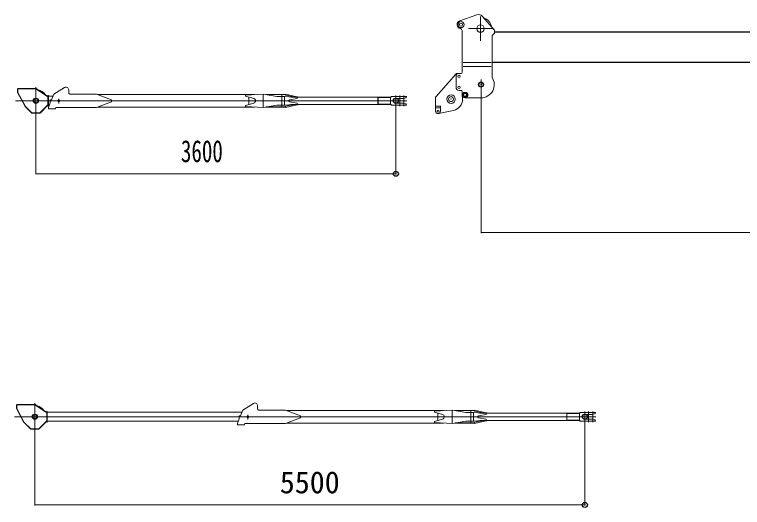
# Model space of a CAD drawing. Units: millimetres, scale not verified. Extents: x -30229 to 10482, y -5734 to 25398.
# Drawn here: x -28752 to -21473, y 5838 to 10763 of the extents above; entities that cross this region are included whole.
import ezdxf
from ezdxf.enums import TextEntityAlignment as Align

# ---------------------------------------------------------------- set-up
doc = ezdxf.new("R2010")
doc.units = ezdxf.units.MM
doc.header["$LTSCALE"] = 100
doc.header["$PDMODE"] = 32
doc.header["$PDSIZE"] = 50
doc.layers.add('0-0_0', color=7, linetype='Continuous', lineweight=18)
doc.layers.add('0-1_DEFPOINTS', color=7, linetype='Continuous')
doc.styles.add('ＭＳ ゴシック', font='')
doc.styles.get('ＭＳ ゴシック').set_extended_font_data('MS Gothic')

# ---------------------------------------------------------------- blocks, each defined once
blk = doc.blocks.new('D3')
at = {"layer": '0-0_0'}
for p, q in [((10746.2, 11707.97), (10746.2, 10967.31)), ((10748.3, 10969.56), (22644.1, 10969.56))]:
    blk.add_line(p, q, dxfattribs=at)
blk.add_solid([(10748.3, 10969.91), (10748.3, 10969.21), (10746.2, 10969.56)], dxfattribs=at)
at = {"layer": '0-1_DEFPOINTS'}
blk.add_point((10746.2, 11708.75), dxfattribs=at)
blk = doc.blocks.new('D3(1)')
at = {"layer": '0-0_0'}
for p, q in [((31142.05, 21581.37), (31142.05, 21139.36)), ((33892.05, 21581.37), (33892.05, 21139.36)), ((31144.15, 21141.61), (33889.95, 21141.61))]:
    blk.add_line(p, q, dxfattribs=at)
for points in [[(31144.15, 21141.96), (31144.15, 21141.26), (31142.05, 21141.61)], [(33889.95, 21141.96), (33889.95, 21141.26), (33892.05, 21141.61)]]:
    blk.add_solid(points, dxfattribs=at)
at = {"layer": '0-1_DEFPOINTS'}
for p in [(31142.05, 21582.15), (33892.05, 21582.15), (33892.05, 21141.61)]:
    blk.add_point(p, dxfattribs=at)
at = {"layer": '0-0_0', "style": 'ＭＳ ゴシック'}
blk.add_text('5500', height=110, dxfattribs=at).set_placement((32367.05, 21166.61), align=Align.BOTTOM_LEFT)
blk = doc.blocks.new('D4')
at = {"layer": '0-0_0'}
for p, q in [((37903.35, 15307.22), (37903.35, 14940.96)), ((39703.35, 15307.22), (39703.35, 14940.96)), ((37905.45, 14943.21), (39701.25, 14943.21))]:
    blk.add_line(p, q, dxfattribs=at)
for points in [[(37905.45, 14943.56), (37905.45, 14942.86), (37903.35, 14943.21)], [(39701.25, 14943.56), (39701.25, 14942.86), (39703.35, 14943.21)]]:
    blk.add_solid(points, dxfattribs=at)
at = {"layer": '0-1_DEFPOINTS'}
for p in [(37903.35, 15308), (39703.35, 15308), (39703.35, 14943.21)]:
    blk.add_point(p, dxfattribs=at)
at = {"layer": '0-0_0', "style": 'ＭＳ ゴシック', "width": 0.7}
blk.add_text('3600', height=110, dxfattribs=at).set_placement((38628.35, 14968.21), align=Align.BOTTOM_LEFT)

msp = doc.modelspace()

# ---------------------------------------------------------------- linework, layer by layer
at = {"layer": '0-0_0', "color": 5}
for p, q in [((-24128.9, 10760.2), (-24300.6, 10700.8)), ((-24092.5, 10744), (-24092.5, 10502)), ((-23952.5, 10608), (-24075.1, 10746.1)), ((-24277.5, 10603.8), (-24277.5, 10185.3)), ((-24213.5, 10623), (-23971.5, 10623)), ((-23971.7, 10558.8), (-23952.5, 10578)), ((-23952.5, 10608), (-23952.5, 10578)), ((-23952.5, 10591.7), (-20267.5, 10591.7)), ((-23952.5, 10588.5), (-20267.5, 10588.5)), ((-23977.5, 10544.7), (-23977.5, 10136.8)), ((-24265.6, 10283), (-23987.5, 10283)), ((-23977.5, 10288.5), (-20267.5, 10288.5)), ((-23977.5, 10283), (-20267.5, 10283)), ((-24265.6, 10243), (-23987.5, 10243)), ((-24537.5, 9943.6), (-24338.5, 10168.7)), ((-24337.5, 10035.5), (-24337.5, 10145.5)), ((-24323.5, 10175.5), (-24292.5, 10175.5)), ((-24307.5, 10175.5), (-24287.3, 10175.5)), ((-24087.5, 10113.2), (-24087.5, 10012.8)), ((-24307.5, 10005.5), (-24287.4, 10005.5)), ((-24277.5, 9995.6), (-24277.5, 9960.5)), ((-24247.5, 9985.5), (-24244, 9985.5)), ((-24542.5, 9930.4), (-24542.5, 9798)), ((-24272.5, 9943.9), (-24272.5, 9918)), ((-24247.5, 9935.5), (-24244, 9935.5)), ((-24247.5, 9930.5), (-24087.5, 9930.5)), ((-24542.5, 9847.2), (-24492.5, 9847.2)), ((-24541.5, 9830.4), (-24493.5, 9830.4)), ((-24492.5, 9847.2), (-24492.5, 9798)), ((-24512.2, 9773.5), (-24363.3, 9805.6))]:
    msp.add_line(p, q, dxfattribs=at)
at = {"layer": '0-0_0'}
for p, q in [((-28721.6, 10021.7), (-28721.6, 9984.2)), ((-28721.6, 9984.2), (-28718.4, 9984.2)), ((-28721.2, 9982.7), (-28718.4, 9984.2)), ((-28721.2, 9982.7), (-28647.1, 9843.7)), ((-28718.4, 10024.9), (-28538.4, 10024.9)), ((-28718.4, 10024.9), (-28718.4, 9984.2)), ((-28718.4, 9984.2), (-28644.2, 9845.2)), ((-28538.4, 10036.2), (-28538.4, 9678.5)), ((-28536.6, 10024.4), (-28418.4, 9945.5)), ((-28359.7, 9969.2), (-28252.8, 10035.1)), ((-28210.9, 10011.7), (-28210.9, 9979.2)), ((-28741.2, 9901.7), (-24828.9, 9901.7)), ((-28418.4, 9954.2), (-28413.9, 9954.2)), ((-28418.4, 9954.2), (-28418.4, 9849.2)), ((-28413.9, 9954.2), (-28413.9, 9849.2)), ((-28413.9, 9946.7), (-28368.7, 9946.7)), ((-28394.9, 9912.2), (-28382.5, 9912.2)), ((-28394.9, 9912.2), (-28394.9, 9881.4)), ((-28382.5, 9912.2), (-28359.7, 9969.2)), ((-28308.9, 9922.2), (-28308.9, 9873.3)), ((-28198.4, 9970.2), (-28205.2, 9970.2)), ((-28200.9, 9969.2), (-27933.4, 9969.2)), ((-28198.4, 9970.2), (-28198.4, 9969.2)), ((-27783.4, 9911.7), (-27933.4, 9969.2)), ((-27920.3, 9964.2), (-26352.9, 9964.2)), ((-27783.4, 9911.7), (-27783.4, 9891.7)), ((-26342.9, 9901.7), (-27783.4, 9901.7)), ((-26442.9, 9959.2), (-26262.9, 9969.2)), ((-26442.9, 9959.2), (-26442.9, 9949.2)), ((-26442.9, 9949.2), (-26361, 9925.7)), ((-26408.9, 9941.7), (-26408.9, 9861.7)), ((-26264.7, 9964.2), (-26264.7, 9839.2)), ((-26128.5, 9944.2), (-26262.9, 9969.2)), ((-26236, 9964.2), (-26042.9, 9964.2)), ((-26235, 9964), (-26042.9, 9964)), ((-26128.5, 9944.2), (-26050.4, 9944.2)), ((-26078.4, 9963.1), (-26078.4, 9840.4)), ((-26052.2, 9939.2), (-26052.2, 9864.2)), ((-26050.4, 9944.2), (-25925.9, 9934.2)), ((-26042.9, 9969.2), (-25942.9, 9944.2)), ((-26042.9, 9969.2), (-26042.9, 9957.3)), ((-26042.9, 9957.3), (-25945.1, 9939.2)), ((-25925.9, 9924.2), (-26002.5, 9911.6)), ((-25988.1, 9939.2), (-24993.4, 9939.2)), ((-25942.9, 9944.2), (-25942.9, 9939.2)), ((-25942.9, 9944.2), (-25892.9, 9939.2)), ((-25925.9, 9934.2), (-25925.9, 9924.2)), ((-25118.4, 9939.2), (-25118.4, 9864.2)), ((-25118.4, 9934.7), (-24993.4, 9934.7)), ((-25117.1, 9934.7), (-25117.1, 9868.7)), ((-24983.9, 9944.2), (-24993.4, 9934.7)), ((-24993.4, 9939.2), (-24993.4, 9864.2)), ((-24983.9, 9944.2), (-24832.9, 9944.2)), ((-24938.4, 9954.2), (-24938.4, 9849.2)), ((-24861.1, 9925.7), (-24918.4, 9925.7)), ((-24900.9, 9954.2), (-24900.9, 9849.2)), ((-24857.9, 9954.2), (-24857.9, 9849.2)), ((-24839.7, 9931.7), (-24854.8, 9926.7)), ((-24832.9, 9944.2), (-24832.9, 9941.2)), ((-28647.1, 9843.7), (-28644.2, 9845.2)), ((-28646.5, 9842.9), (-28644.2, 9845.2)), ((-28580.6, 9779.4), (-28646.5, 9842.9)), ((-28578.4, 9781.7), (-28644.2, 9845.2)), ((-28498.4, 9781.7), (-28418.4, 9861.7)), ((-28496.1, 9779.4), (-28418.4, 9857.2)), ((-28418.4, 9849.2), (-28413.9, 9849.2)), ((-28413.9, 9856.7), (-28404.7, 9856.7)), ((-28413.4, 9835.2), (-28394.9, 9881.4)), ((-28413.4, 9835.2), (-28413.4, 9822.2)), ((-28343.4, 9822.2), (-28338.4, 9834.2)), ((-28338.4, 9834.2), (-27933.4, 9834.2)), ((-27783.4, 9891.7), (-27933.4, 9834.2)), ((-27920.3, 9839.2), (-26352.9, 9839.2)), ((-26442.9, 9854.2), (-26361, 9877.7)), ((-26442.9, 9844.2), (-26442.9, 9854.2)), ((-26442.9, 9844.2), (-26262.9, 9834.2)), ((-26262.9, 9834.2), (-26128.5, 9859.2)), ((-26236, 9839.2), (-26042.9, 9839.2)), ((-26235, 9839.4), (-26042.9, 9839.4)), ((-26128.5, 9859.2), (-26050.4, 9859.2)), ((-26050.4, 9859.2), (-25925.9, 9869.2)), ((-26042.9, 9846.1), (-25945.1, 9864.2)), ((-26042.9, 9834.2), (-25942.9, 9859.2)), ((-26042.9, 9834.2), (-26042.9, 9846.1)), ((-25925.9, 9879.2), (-26002.5, 9891.8)), ((-25988.1, 9864.2), (-24993.4, 9864.2)), ((-25942.9, 9864.2), (-25942.9, 9859.2)), ((-25942.9, 9859.2), (-25892.9, 9864.2)), ((-25925.9, 9869.2), (-25925.9, 9879.2)), ((-25118.4, 9868.7), (-24993.4, 9868.7)), ((-24993.4, 9868.7), (-24983.9, 9859.2)), ((-24983.9, 9859.2), (-24832.9, 9859.2)), ((-24923.4, 9879), (-24938.4, 9879)), ((-24918.4, 9877.7), (-24923.4, 9879)), ((-24861.1, 9877.7), (-24918.4, 9877.7)), ((-24839.7, 9871.7), (-24854.8, 9876.7)), ((-24832.9, 9862.2), (-24832.9, 9859.2)), ((-28580.6, 9779.4), (-28578.4, 9781.7)), ((-28578.4, 9781.7), (-28578.4, 9778.5)), ((-28578.4, 9781.7), (-28498.4, 9781.7)), ((-28578.4, 9778.5), (-28498.4, 9778.5)), ((-28413.4, 9822.2), (-28343.4, 9822.2)), ((-28732.5, 6864.1), (-28732.5, 6826.6)), ((-28729.3, 6867.3), (-28549.3, 6867.3)), ((-28729.3, 6867.3), (-28729.3, 6826.6)), ((-28549.3, 6878.6), (-28549.3, 6520.9)), ((-28547.5, 6866.8), (-28429.3, 6787.9)), ((-26470.6, 6811.6), (-26363.7, 6877.5)), ((-26321.8, 6854.1), (-26321.8, 6821.6)), ((-28732.5, 6826.6), (-28729.3, 6826.6)), ((-28732.1, 6825.1), (-28729.3, 6826.6)), ((-28732.1, 6825.1), (-28658, 6686.1)), ((-28729.3, 6826.6), (-28655.1, 6687.6)), ((-28429.3, 6796.6), (-28424.8, 6796.6)), ((-28429.3, 6796.6), (-28429.3, 6691.6)), ((-28424.8, 6796.6), (-28424.8, 6691.6)), ((-28424.8, 6789.1), (-26479.6, 6789.1)), ((-26493.4, 6754.6), (-26470.6, 6811.6)), ((-26309.3, 6812.6), (-26316.1, 6812.6)), ((-26311.8, 6811.6), (-26044.3, 6811.6)), ((-26309.3, 6812.6), (-26309.3, 6811.6)), ((-25894.3, 6754.1), (-26044.3, 6811.6)), ((-26031.2, 6806.6), (-24463.8, 6806.6)), ((-24553.8, 6801.6), (-24373.8, 6811.6)), ((-24553.8, 6801.6), (-24553.8, 6791.6)), ((-24553.8, 6791.6), (-24471.9, 6768.1)), ((-24519.8, 6784.1), (-24519.8, 6704.1)), ((-24375.6, 6806.6), (-24375.6, 6681.6)), ((-24239.4, 6786.6), (-24373.8, 6811.6)), ((-24346.9, 6806.6), (-24153.8, 6806.6)), ((-24345.9, 6806.4), (-24153.8, 6806.4)), ((-24239.4, 6786.6), (-24161.3, 6786.6)), ((-24189.3, 6805.5), (-24189.3, 6682.8)), ((-24163.1, 6781.6), (-24163.1, 6706.6)), ((-24161.3, 6786.6), (-24036.8, 6776.6)), ((-24153.8, 6811.6), (-24053.8, 6786.6)), ((-24153.8, 6811.6), (-24153.8, 6799.7)), ((-24153.8, 6799.7), (-24056, 6781.6)), ((-24099, 6781.6), (-23104.3, 6781.6)), ((-24053.8, 6786.6), (-24053.8, 6781.6)), ((-24053.8, 6786.6), (-24003.8, 6781.6)), ((-24036.8, 6776.6), (-24036.8, 6766.6)), ((-23229.3, 6781.6), (-23229.3, 6706.6)), ((-23229.3, 6777.1), (-23104.3, 6777.1)), ((-23228, 6777.1), (-23228, 6711.1)), ((-23094.8, 6786.6), (-23104.3, 6777.1)), ((-23104.3, 6781.6), (-23104.3, 6706.6)), ((-23094.8, 6786.6), (-22943.8, 6786.6)), ((-23049.3, 6796.6), (-23049.3, 6691.6)), ((-23011.8, 6796.6), (-23011.8, 6691.6)), ((-22968.8, 6796.6), (-22968.8, 6691.6)), ((-22950.6, 6774.1), (-22965.7, 6769.1)), ((-22943.8, 6786.6), (-22943.8, 6783.6)), ((-28752.1, 6744.1), (-22939.8, 6744.1)), ((-28509.3, 6624.1), (-28429.3, 6704.1)), ((-28507, 6621.8), (-28429.3, 6699.6)), ((-28424.8, 6699.1), (-26515.6, 6699.1)), ((-26524.3, 6677.6), (-26505.8, 6723.8)), ((-26505.8, 6754.6), (-26493.4, 6754.6)), ((-26505.8, 6754.6), (-26505.8, 6723.8)), ((-26419.8, 6764.6), (-26419.8, 6715.7)), ((-25894.3, 6734.1), (-26044.3, 6676.6)), ((-25894.3, 6754.1), (-25894.3, 6734.1)), ((-24453.8, 6744.1), (-25894.3, 6744.1)), ((-24553.8, 6696.6), (-24471.9, 6720.1)), ((-24553.8, 6686.6), (-24553.8, 6696.6)), ((-24373.8, 6676.6), (-24239.4, 6701.6)), ((-24239.4, 6701.6), (-24161.3, 6701.6)), ((-24161.3, 6701.6), (-24036.8, 6711.6)), ((-24153.8, 6688.5), (-24056, 6706.6)), ((-24153.8, 6676.6), (-24053.8, 6701.6)), ((-24036.8, 6766.6), (-24113.4, 6754)), ((-24036.8, 6721.6), (-24113.4, 6734.2)), ((-24099, 6706.6), (-23104.3, 6706.6)), ((-24053.8, 6706.6), (-24053.8, 6701.6)), ((-24053.8, 6701.6), (-24003.8, 6706.6)), ((-24036.8, 6711.6), (-24036.8, 6721.6)), ((-23229.3, 6711.1), (-23104.3, 6711.1)), ((-23104.3, 6711.1), (-23094.8, 6701.6)), ((-23094.8, 6701.6), (-22943.8, 6701.6)), ((-23034.3, 6721.4), (-23049.3, 6721.4)), ((-23029.3, 6720.1), (-23034.3, 6721.4)), ((-22972, 6768.1), (-23029.3, 6768.1)), ((-22972, 6720.1), (-23029.3, 6720.1)), ((-22950.6, 6714.1), (-22965.7, 6719.1)), ((-22943.8, 6704.6), (-22943.8, 6701.6)), ((-28658, 6686.1), (-28655.1, 6687.6)), ((-28657.4, 6685.3), (-28655.1, 6687.6)), ((-28591.5, 6621.8), (-28657.4, 6685.3)), ((-28589.3, 6624.1), (-28655.1, 6687.6)), ((-28591.5, 6621.8), (-28589.3, 6624.1)), ((-28589.3, 6624.1), (-28589.3, 6620.9)), ((-28589.3, 6624.1), (-28509.3, 6624.1)), ((-28429.3, 6691.6), (-28424.8, 6691.6)), ((-26524.3, 6677.6), (-26524.3, 6664.6)), ((-26524.3, 6664.6), (-26454.3, 6664.6)), ((-26454.3, 6664.6), (-26449.3, 6676.6)), ((-26449.3, 6676.6), (-26044.3, 6676.6)), ((-26031.2, 6681.6), (-24463.8, 6681.6)), ((-24553.8, 6686.6), (-24373.8, 6676.6)), ((-24346.9, 6681.6), (-24153.8, 6681.6)), ((-24345.9, 6681.8), (-24153.8, 6681.8)), ((-24153.8, 6676.6), (-24153.8, 6688.5)), ((-28589.3, 6620.9), (-28509.3, 6620.9))]:
    msp.add_line(p, q, dxfattribs=at)
for points in [[(-28721.6, 10021.7), (-28538.4, 10021.7), (-28418.4, 9941.7)], [(-28538.4, 10024.9), (-28538.4, 10021.7), (-28536.6, 10024.4)], [(-24918.4, 9925.7), (-24923.4, 9924.4), (-24938.4, 9924.4)], [(-28496.1, 9779.4), (-28498.4, 9781.7), (-28498.4, 9778.5)], [(-28732.5, 6864.1), (-28549.3, 6864.1), (-28429.3, 6784.1)], [(-28549.3, 6867.3), (-28549.3, 6864.1), (-28547.5, 6866.8)], [(-23029.3, 6768.1), (-23034.3, 6766.8), (-23049.3, 6766.8)], [(-28507, 6621.8), (-28509.3, 6624.1), (-28509.3, 6620.9)]]:
    msp.add_lwpolyline(points, dxfattribs=at)
at = {"layer": '0-0_0', "color": 5}
for points in [[(-24247.5, 9985.5), (-24252.9, 9984.9), (-24258, 9983.1), (-24262.6, 9980.4), (-24266.5, 9976.6), (-24269.5, 9972.2), (-24271.5, 9967.1), (-24272.4, 9961.8), (-24272.1, 9956.4), (-24270.6, 9951.2), (-24268.1, 9946.5), (-24264.7, 9942.3), (-24260.4, 9939.1), (-24255.5, 9936.8), (-24250.2, 9935.6), (-24244.8, 9935.6), (-24239.5, 9936.8), (-24234.6, 9939.1), (-24230.4, 9942.3), (-24226.9, 9946.5), (-24224.4, 9951.2), (-24222.9, 9956.4), (-24222.6, 9961.8), (-24223.5, 9967.1), (-24225.5, 9972.2), (-24228.5, 9976.6), (-24232.4, 9980.4), (-24237, 9983.1), (-24242.1, 9984.9)], [(-24232.6, 9960.5), (-24232.9, 9963.7), (-24233.9, 9966.8), (-24235.6, 9969.5), (-24237.8, 9971.9), (-24240.5, 9973.7), (-24243.5, 9974.9), (-24246.7, 9975.4), (-24249.9, 9975.3), (-24253, 9974.4), (-24255.9, 9972.9), (-24258.4, 9970.8), (-24260.3, 9968.2), (-24261.7, 9965.2), (-24262.4, 9962.1), (-24262.4, 9958.8), (-24261.7, 9955.7), (-24260.3, 9952.7), (-24258.4, 9950.2), (-24255.9, 9948.1), (-24253, 9946.5), (-24249.9, 9945.7), (-24246.7, 9945.5), (-24243.5, 9946), (-24240.5, 9947.2), (-24237.8, 9949), (-24235.6, 9951.4), (-24233.9, 9954.2), (-24232.9, 9957.2)]]:
    msp.add_lwpolyline(points, close=True, dxfattribs=at)
msp.add_lwpolyline([(-24244, 9935.5), (-24241.3, 9935.6), (-24238.7, 9936.1), (-24236.1, 9936.8), (-24233.5, 9937.8), (-24231.2, 9939.1), (-24228.9, 9940.6), (-24226.9, 9942.3), (-24225, 9944.3), (-24223.4, 9946.5), (-24222, 9948.8), (-24220.9, 9951.2), (-24220, 9953.8), (-24219.4, 9956.4), (-24219.2, 9959.1), (-24219.2, 9961.8), (-24219.4, 9964.5), (-24220, 9967.1), (-24220.9, 9969.7), (-24222, 9972.2), (-24223.4, 9974.5), (-24225, 9976.6), (-24226.9, 9978.6), (-24228.9, 9980.4), (-24231.2, 9981.9), (-24233.5, 9983.1), (-24236.1, 9984.2), (-24238.7, 9984.9), (-24241.3, 9985.3), (-24244, 9985.5)], dxfattribs=at)
for centre, radius in [((-24287.5, 10663), 30), ((-24287.5, 10663), 15.5), ((-24092.5, 10623), 37.5), ((-24307.5, 10145.5), 12.5), ((-24307.5, 10035.5), 12.5), ((-24087.5, 10063), 22.5), ((-24387.5, 9918), 42.5), ((-24517.5, 9798), 10)]:
    msp.add_circle(centre, radius, dxfattribs=at)
at = {"layer": '0-0_0'}
for centre, radius in [((-28538.4, 9901.7), 22.5), ((-28538.4, 9901.7), 21), ((-28308.9, 9901.7), 9.5), ((-28549.3, 6744.1), 22.5), ((-28549.3, 6744.1), 21), ((-26419.8, 6744.1), 9.5)]:
    msp.add_circle(centre, radius, dxfattribs=at)
at = {"layer": '0-0_0', "color": 5}
for centre, radius, start, end in [((-24287.5, 10663), 40, 109.094, 260.4059), ((-24112.5, 10713), 50, 41.5783, 109.094), ((-24092.5, 10623), 111, 10.201, 72.9558), ((-24297.5, 10603.8), 20, 0, 80.4059), ((-23957.5, 10544.7), 20, 135, 180.049), ((-24323.5, 10155.5), 20, 90, 138.52), ((-24307.5, 10145.5), 30, 90, 180), ((-24287.5, 10185.5), 10, 270, 0), ((-24087.5, 10063), 132.5, 270, 33.8866), ((-24307.5, 10035.5), 30, 180, 270), ((-24287.5, 9995.5), 10, 359.9998, 90), ((-24522.5, 9930.4), 20, 138.52, 180), ((-24387.5, 9918), 115, 282.141, 360), ((-24247.5, 9960.5), 30, 180, 270), ((-24517.5, 9798), 25, 180, 0)]:
    msp.add_arc(centre, radius, start, end, dxfattribs=at)
at = {"layer": '0-0_0'}
for centre, radius, start, end in [((-28538.4, 9901.7), 111, 34.488, 78.1319), ((-28238.4, 10011.7), 27.5, 360, 121.643), ((-28200.9, 9979.2), 10, 180, 270), ((-26367.9, 9901.7), 25, 285.9913, 74.0087), ((-26000.9, 9901.7), 10, 99.362, 260.6381), ((-24938.4, 9901.7), 22.7, 90, 270), ((-24861.1, 9945.7), 20, 270, 288.366), ((-24842.9, 9941.2), 10, 288.366, 0.00001), ((-24861.1, 9857.7), 20, 71.634, 90), ((-24842.9, 9862.2), 10, 360, 71.634), ((-28549.3, 6744.1), 111, 34.488, 78.1319), ((-26349.3, 6854.1), 27.5, 360, 121.643), ((-26311.8, 6821.6), 10, 180, 270), ((-22953.8, 6783.6), 10, 288.366, 0.00001), ((-24478.8, 6744.1), 25, 285.9913, 74.0087), ((-24111.8, 6744.1), 10, 99.362, 260.6381), ((-23049.3, 6744.1), 22.7, 90, 270), ((-22972, 6788.1), 20, 270, 288.366), ((-22972, 6700.1), 20, 71.634, 90), ((-22953.8, 6704.6), 10, 360, 71.634)]:
    msp.add_arc(centre, radius, start, end, dxfattribs=at)
at = {"layer": '0-0_0', "color": 1}
for p in [(-24087.5, 10063), (-28538.4, 9901.7), (-24938.4, 9901.7), (-24387.5, 9918), (-28549.3, 6744.1), (-23049.3, 6744.1)]:
    msp.add_point(p, dxfattribs=at)

# ---------------------------------------------------------------- block references
at = {"layer": '0-0_0', "xscale": 2, "yscale": 2}
for name, p in [('D3', (-45579.9, -13354.5)), ('D4', (-104345.1, -20714.3)), ('D3(1)', (-90833.4, -36420.2))]:
    msp.add_blockref(name, p, dxfattribs=at)

doc.saveas('drawing.dxf')
